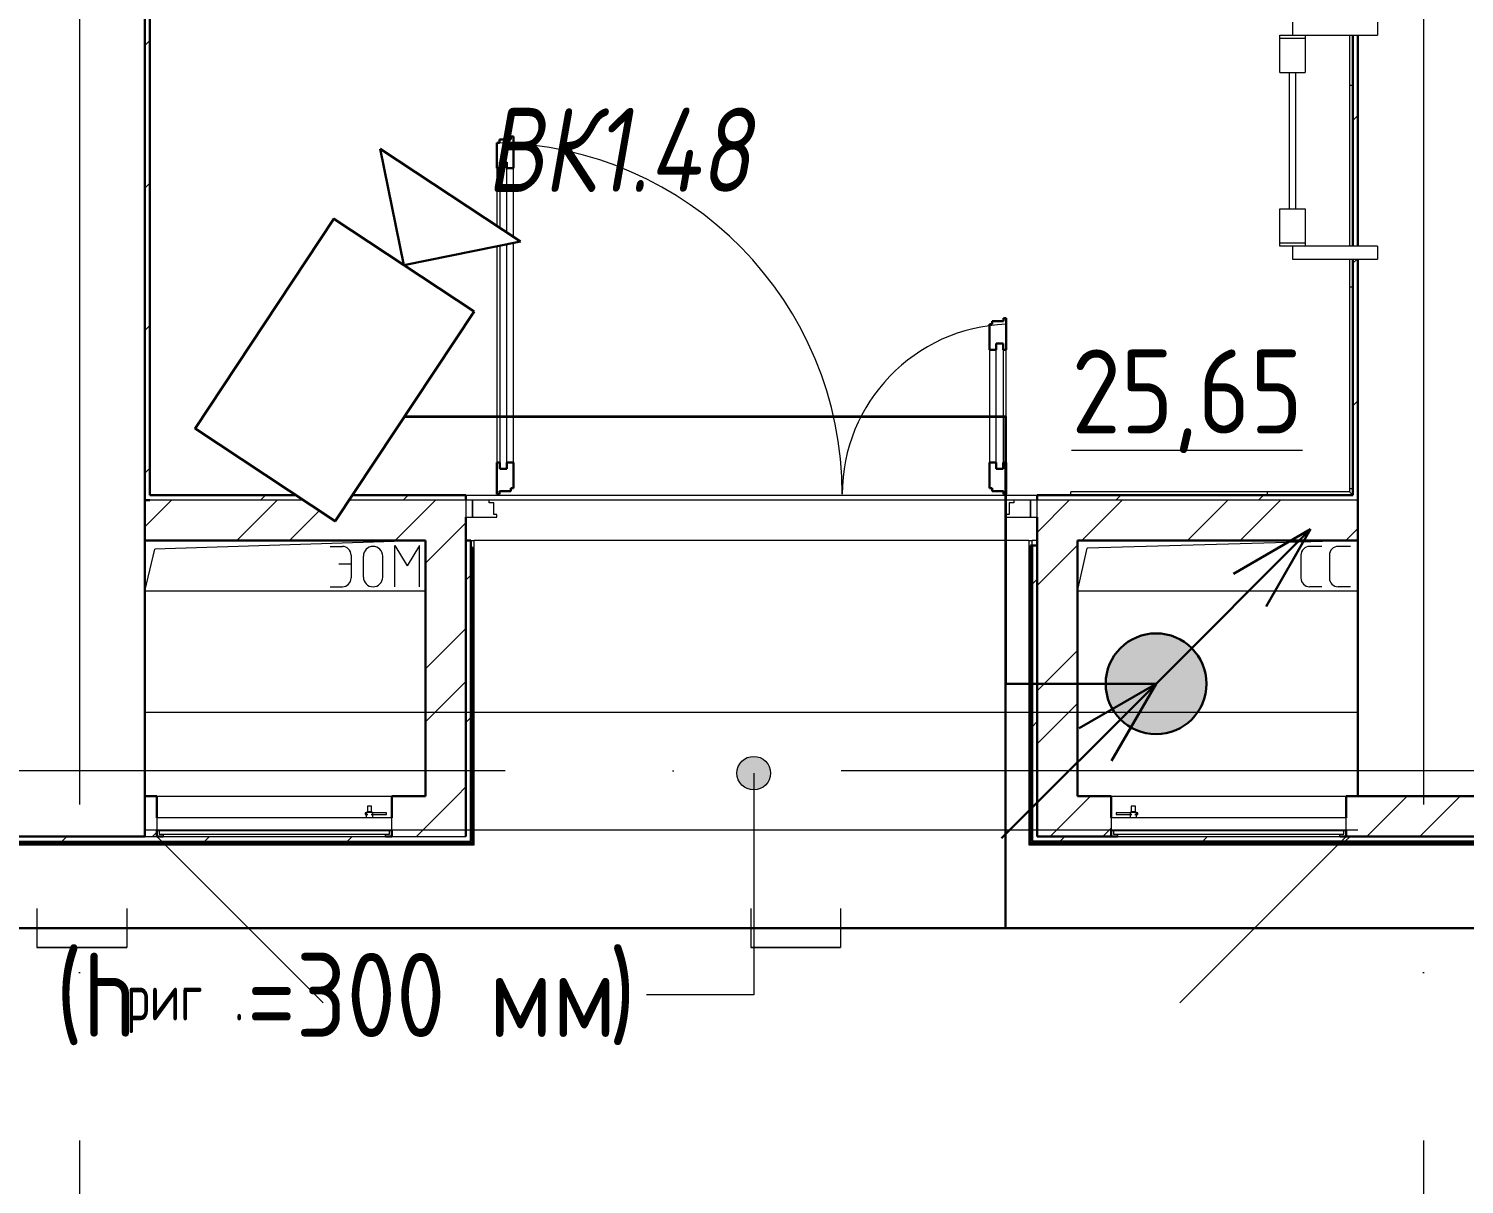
# Model space of a CAD drawing. Header units: millimetres. Extents: x -495897 to 1376592, y -28539 to 470976.
# Drawn here: x 286838 to 291111, y 350005 to 353443 of the extents above; entities that cross this region are included whole.
import ezdxf
from ezdxf.enums import TextEntityAlignment as Align

# ---------------------------------------------------------------- set-up
doc = ezdxf.new("R2010")
doc.units = ezdxf.units.MM
doc.set_wipeout_variables(frame=1)
doc.linetypes.add('ADSK_Линия сетки', pattern=[25, 20, -2.5, 0, -2.5])
doc.linetypes.add('ADSK_Сверху', pattern=[450, 300, -150])
for name, color, linetype, lineweight in [('E-Безопасность-G', 153, 'Continuous', 35), ('Provodka', 151, 'Continuous', 30), ('RC-Видеонаблюдение', 5, 'Continuous', 30), ('RC-Линии_связи-Адресные', 5, 'Continuous', 30), ('Аннотация', 7, 'Continuous', 18), ('Двери', 252, 'Continuous', 9), ('Линии', 7, 'Continuous', 9), ('Марки помещений', 252, 'Continuous', 20), ('Оборудование', 8, 'Continuous', 18), ('Ограждение', 252, 'Continuous', 9), ('Оси', 252, 'Continuous', 9), ('Перекрытие', 252, 'Continuous', 18), ('Стены внутренние', 7, 'Continuous', 18), ('Стены наружные', 7, 'Continuous', 18), ('Стены штриховка', 7, 'Continuous', 9)]:
    doc.layers.add(name, color=color, linetype=linetype, lineweight=lineweight)
doc.layers.add('RC-Позиционные_обозначения', color=7, linetype='Continuous')
doc.layers.add('Двери открывание', color=7, linetype='Continuous', lineweight=9, true_color=0xc0c0c0)
doc.styles.add('GOST Common_2', font='', dxfattribs={"width": 0.9, "height": 250})
doc.styles.add('GOST Common_3', font='', dxfattribs={"height": 3.5})
doc.styles.add('RubezhCAD', font='', dxfattribs={"oblique": 10})
doc.styles.get("Standard").update_dxf_attribs({"font": ''})
doc.styles.get('GOST Common_2').set_extended_font_data('GOST type B')
doc.styles.get('GOST Common_3').set_extended_font_data('GOST 2.304 type A')
doc.styles.get('RubezhCAD').set_extended_font_data('GOST type A')
doc.styles.get('Standard').set_extended_font_data('GOST type B')

# ---------------------------------------------------------------- blocks, each defined once
blk = doc.blocks.new('*U991')
at = {"layer": 'Provodka'}
h = blk.add_hatch(color=256, dxfattribs=at)
h.paths.add_polyline_path([(150, 0, 0.198912), (106.1, 106.1), (0, 0), (-75, -129.9, 0.57735)])
h.paths.add_polyline_path([(0, 0), (-106.1, -106.1, 0.065543), (-75, -129.9)])
h.paths.add_polyline_path([(0, 0), (-129.9, -75, 0.065543), (-106.1, -106.1)])
h.paths.add_polyline_path([(106.1, 106.1, 0.668179), (-150, 0, 0.131652), (-129.9, -75), (0, 0)])
at = {"layer": 'Provodka', "color": 1}
for p, q in [((0, 0), (459.6, 459.6)), ((459.6, 459.6), (230.4, 327.3)), ((459.6, 459.6), (327.3, 230.4)), ((-459.6, -459.6), (0, 0)), ((0, 0), (-229.3, -132.4)), ((0, 0), (-132.4, -229.3))]:
    blk.add_line(p, q, dxfattribs=at)
at = {"layer": 'Provodka'}
blk.add_circle((0, 0), 150, dxfattribs=at)
blk = doc.blocks.new('RC-UGO-CAM-01')
blk.add_attdef('PSTN', text='', height=2.5).set_placement((4.626, 3.284), align=Align.BOTTOM_LEFT)
at = {"color": 1}
blk.add_wipeout([(3.743, 0), (6.243, 2.499), (6.243, -2.499)], dxfattribs=at)
blk.add_line((6.243, 2.499), (6.243, -2.499), dxfattribs=at)
blk.add_wipeout([(-3.743, -2.499), (-3.741, 2.497), (3.743, 2.499), (3.743, -2.499)], dxfattribs=at)
for q in [(6.243, 2.499), (6.243, -2.499)]:
    blk.add_line((3.743, 0), q, dxfattribs=at)
blk.add_lwpolyline([(3.743, -2.499), (3.743, 2.499), (-3.743, 2.499), (-3.743, -2.499), (3.743, -2.499)], close=True, dxfattribs=at)
blk = doc.blocks.new('3 этаж')
at = {"layer": 'Аннотация', "lineweight": 9, "true_color": 0x636466}
h = blk.add_hatch(color=251, dxfattribs=at)
edge = h.paths.add_edge_path()
edge.add_arc((289752.6, -9170.2), 50, 0, 360)
at = {"color": 251, "lineweight": 18, "true_color": 0x636466}
for p, q in [((288775.8, -8478.4), (287970.4, -8503.4)), ((288491.8, -8495.7), (288528.3, -8495.7)), ((288684.8, -8493.1), (288721.3, -8553.1)), ((288684.8, -8615.7), (288684.8, -8493.1)), ((288757.9, -8493.1), (288721.3, -8553.1)), ((288757.9, -8615.7), (288757.9, -8493.1)), ((290715.8, -8628.4), (290744.7, -8501.3)), ((291550.8, -8478.4), (290744.7, -8501.3)), ((291443.3, -8495.7), (291406.8, -8495.7)), ((291528.3, -8495.7), (291491.8, -8495.7)), ((287940.8, -8628.4), (287970.4, -8503.4)), ((288554.4, -8521.8), (288554.4, -8589.6)), ((288590.9, -8587), (288590.9, -8524.4)), ((288648.3, -8587), (288648.3, -8524.4)), ((291380.7, -8521.8), (291380.7, -8589.6)), ((291465.7, -8521.8), (291465.7, -8589.6)), ((288517.9, -8547.9), (288554.4, -8547.9)), ((288775.8, -8628.4), (287940.8, -8628.4)), ((288491.8, -8615.7), (288528.3, -8615.7)), ((291550.8, -8628.4), (290715.8, -8628.4)), ((291443.3, -8615.7), (291406.8, -8615.7)), ((291528.3, -8615.7), (291491.8, -8615.7))]:
    blk.add_line(p, q, dxfattribs=at)
for centre, radius, start, end in [((288528.3, -8521.8), 26.1, 0, 90), ((288619.6, -8524.4), 28.7, 0, 180), ((291406.8, -8521.8), 26.1, 90, 180), ((291491.8, -8521.8), 26.1, 90, 180), ((288619.6, -8587), 28.7, 180, 0), ((288528.3, -8589.6), 26.1, 270, 0), ((291406.8, -8589.6), 26.1, 180, 270), ((291491.8, -8589.6), 26.1, 180, 270)]:
    blk.add_arc(centre, radius, start, end, dxfattribs=at)
at = {"layer": 'Аннотация', "color": 251, "lineweight": 9, "true_color": 0x636466}
for p, q in [((289752.6, -9170.2), (289752.6, -9830.1)), ((289439.8, -9830.1), (289433.5, -9830.1)), ((289752.6, -9830.1), (289439.8, -9830.1))]:
    blk.add_line(p, q, dxfattribs=at)
blk.add_circle((289752.6, -9170.2), 50, dxfattribs=at)
at = {"layer": 'Двери', "color": 251, "lineweight": 30, "true_color": 0x636466}
for p, q in [((288995.8, -7294.4), (288987.8, -7294.4)), ((288987.8, -7294.4), (288987.8, -7370.4)), ((289029.8, -7285.4), (288995.8, -7285.4)), ((288995.8, -7285.4), (288995.8, -7294.4)), ((289037.8, -7276.4), (289029.8, -7276.4)), ((289029.8, -7276.4), (289029.8, -7285.4)), ((289037.8, -7370.4), (289037.8, -7276.4)), ((288996.8, -7370.4), (288987.8, -7370.4)), ((288996.8, -7352.4), (288996.8, -7370.4)), ((289017.8, -7352.4), (288996.8, -7352.4)), ((289017.8, -7370.4), (289017.8, -7352.4)), ((289037.8, -7370.4), (289017.8, -7370.4)), ((290503.8, -7816.4), (290495.8, -7816.4)), ((290495.8, -7816.4), (290495.8, -7825.4)), ((290503.8, -7910.4), (290503.8, -7816.4)), ((290461.8, -7834.4), (290453.8, -7834.4)), ((290453.8, -7834.4), (290453.8, -7910.4)), ((290495.8, -7825.4), (290461.8, -7825.4)), ((290461.8, -7825.4), (290461.8, -7834.4)), ((290473.8, -7910.4), (290473.8, -7892.4)), ((290473.8, -7892.4), (290494.8, -7892.4)), ((290494.8, -7892.4), (290494.8, -7910.4)), ((290453.8, -7910.4), (290473.8, -7910.4)), ((290494.8, -7910.4), (290503.8, -7910.4)), ((288987.8, -8246.4), (288987.8, -8340.4)), ((288996.8, -8246.4), (288987.8, -8246.4)), ((288996.8, -8264.4), (288996.8, -8246.4)), ((289017.8, -8264.4), (288996.8, -8264.4)), ((289017.8, -8246.4), (289017.8, -8264.4)), ((289037.8, -8246.4), (289017.8, -8246.4)), ((289037.8, -8322.4), (289037.8, -8246.4)), ((290453.8, -8246.4), (290453.8, -8322.4)), ((290453.8, -8246.4), (290473.8, -8246.4)), ((290473.8, -8246.4), (290473.8, -8264.4)), ((290473.8, -8264.4), (290494.8, -8264.4)), ((290494.8, -8246.4), (290503.8, -8246.4)), ((290494.8, -8264.4), (290494.8, -8246.4)), ((290503.8, -8340.4), (290503.8, -8246.4)), ((289029.8, -8331.4), (289029.8, -8322.4)), ((289029.8, -8322.4), (289037.8, -8322.4)), ((290453.8, -8322.4), (290461.8, -8322.4)), ((290461.8, -8322.4), (290461.8, -8331.4)), ((288987.8, -8340.4), (288995.8, -8340.4)), ((288995.8, -8340.4), (288995.8, -8331.4)), ((288995.8, -8331.4), (289029.8, -8331.4)), ((290461.8, -8331.4), (290495.8, -8331.4)), ((290495.8, -8331.4), (290495.8, -8340.4)), ((290495.8, -8340.4), (290503.8, -8340.4))]:
    blk.add_line(p, q, dxfattribs=at)
at = {"layer": 'Двери', "color": 251, "true_color": 0x636466}
for p, q in [((288987.8, -7370.4), (288987.8, -8246.4)), ((288996.8, -7352.4), (288996.8, -8264.4)), ((289017.8, -7352.4), (288996.8, -7352.4)), ((289017.8, -8264.4), (289017.8, -7352.4)), ((289037.8, -8246.4), (289037.8, -7370.4)), ((290473.8, -8264.4), (290473.8, -7892.4)), ((290473.8, -7892.4), (290494.8, -7892.4)), ((290494.8, -7892.4), (290494.8, -8264.4)), ((290453.8, -7910.4), (290453.8, -8246.4)), ((290503.8, -8246.4), (290503.8, -7910.4)), ((288996.8, -8264.4), (289017.8, -8264.4)), ((290494.8, -8264.4), (290473.8, -8264.4)), ((288895.8, -8358.4), (288895.8, -8408.4)), ((288915.8, -8358.4), (288895.8, -8358.4)), ((288915.8, -8408.4), (288915.8, -8358.4)), ((288964.8, -8358.4), (288915.8, -8358.4)), ((288915.8, -8358.4), (288915.8, -8408.4)), ((288964.8, -8366.4), (288964.8, -8358.4)), ((288978.8, -8366.4), (288964.8, -8366.4)), ((288978.8, -8400.4), (288978.8, -8366.4)), ((290526.8, -8366.4), (290512.8, -8366.4)), ((290512.8, -8366.4), (290512.8, -8400.4)), ((290526.8, -8358.4), (290526.8, -8366.4)), ((290575.8, -8358.4), (290526.8, -8358.4)), ((290595.8, -8358.4), (290575.8, -8358.4)), ((290575.8, -8358.4), (290575.8, -8408.4)), ((290575.8, -8408.4), (290575.8, -8358.4)), ((290595.8, -8408.4), (290595.8, -8358.4)), ((288895.8, -8408.4), (288915.8, -8408.4)), ((288915.8, -8408.4), (288987.8, -8408.4)), ((288987.8, -8400.4), (288978.8, -8400.4)), ((288987.8, -8408.4), (288987.8, -8400.4)), ((290512.8, -8400.4), (290503.8, -8400.4)), ((290503.8, -8400.4), (290503.8, -8408.4)), ((290503.8, -8408.4), (290575.8, -8408.4)), ((290575.8, -8408.4), (290595.8, -8408.4))]:
    blk.add_line(p, q, dxfattribs=at)
at = {"layer": 'Двери открывание', "color": 251, "true_color": 0x636466}
for centre, radius, start, end in [((288969.8, -8340.4), 1046, 0, 89.014), ((290521.8, -8340.4), 506, 92.0386, 180)]:
    blk.add_arc(centre, radius, start, end, dxfattribs=at)
at = {"layer": 'Линии', "color": 251, "linetype": 'ADSK_Сверху', "ltscale": 200, "true_color": 0x636466}
for p, q in [((287940.8, -8988.4), (291550.8, -8988.4)), ((287940.8, -9338.4), (291550.8, -9338.4))]:
    blk.add_line(p, q, dxfattribs=at)
at = {"layer": 'Оборудование', "color": 251, "true_color": 0x636466}
for p, q in [((291355.8, -6936.2), (291355.8, -6974.3)), ((291608.5, -6936.2), (291608.5, -6974.3)), ((291317.7, -6984.3), (291317.7, -6974.3)), ((291317.7, -6974.3), (291393.9, -6974.3)), ((291317.7, -7085.9), (291317.7, -6984.3)), ((291393.9, -6984.3), (291317.7, -6984.3)), ((291393.9, -6974.3), (291608.5, -6974.3)), ((291393.9, -6974.3), (291393.9, -6984.3)), ((291393.9, -6984.3), (291393.9, -7085.9)), ((291317.7, -7085.9), (291393.9, -7085.9)), ((291345.8, -7085.9), (291345.8, -7490.9)), ((291365.8, -7490.9), (291365.8, -7085.9)), ((291317.7, -7592.5), (291317.7, -7490.9)), ((291317.7, -7490.9), (291393.9, -7490.9)), ((291393.9, -7490.9), (291393.9, -7592.5)), ((291317.7, -7602.5), (291317.7, -7592.5)), ((291317.7, -7592.5), (291393.9, -7592.5)), ((291393.9, -7602.5), (291317.7, -7602.5)), ((291355.8, -7602.5), (291355.8, -7640.6)), ((291393.9, -7592.5), (291393.9, -7602.5)), ((291608.5, -7602.5), (291393.9, -7602.5)), ((291608.5, -7602.5), (291608.5, -7640.6)), ((291355.8, -7640.6), (291608.5, -7640.6)), ((288603.2, -9268.1), (288603.2, -9285.6)), ((288615.4, -9268.1), (288603.2, -9268.1)), ((288615.4, -9285.6), (288615.4, -9268.1)), ((290876.2, -9268.1), (290876.2, -9285.6)), ((290888.4, -9268.1), (290876.2, -9268.1)), ((290888.4, -9285.6), (290888.4, -9268.1)), ((287975.8, -9303.4), (287975.8, -9339.8)), ((288675.8, -9303.4), (287975.8, -9303.4)), ((288604.5, -9288.1), (288596.2, -9288.1)), ((288596.2, -9288.1), (288596.2, -9293.1)), ((288596.2, -9293.1), (288604.5, -9293.1)), ((288599.6, -9287.5), (288599.6, -9303.4)), ((288618.9, -9287.5), (288599.6, -9287.5)), ((288603.2, -9285.6), (288601.2, -9287.5)), ((288615.4, -9285.6), (288603.2, -9285.6)), ((288659.9, -9288.1), (288614.1, -9288.1)), ((288614.1, -9293.1), (288659.9, -9293.1)), ((288617.3, -9287.5), (288615.4, -9285.6)), ((288618.9, -9303.4), (288618.9, -9287.5)), ((288659.9, -9293.1), (288659.9, -9288.1)), ((288675.8, -9339.8), (288675.8, -9303.4)), ((290815.8, -9303.4), (290815.8, -9339.8)), ((291515.8, -9303.4), (290815.8, -9303.4)), ((290831.6, -9288.1), (290831.6, -9293.1)), ((290877.5, -9288.1), (290831.6, -9288.1)), ((290831.6, -9293.1), (290877.5, -9293.1)), ((290872.6, -9287.5), (290872.6, -9303.4)), ((290891.9, -9287.5), (290872.6, -9287.5)), ((290876.2, -9285.6), (290874.2, -9287.5)), ((290888.4, -9285.6), (290876.2, -9285.6)), ((290895.4, -9288.1), (290887.1, -9288.1)), ((290887.1, -9293.1), (290895.4, -9293.1)), ((290890.3, -9287.5), (290888.4, -9285.6)), ((290891.9, -9303.4), (290891.9, -9287.5)), ((290895.4, -9293.1), (290895.4, -9288.1)), ((291515.8, -9339.8), (291515.8, -9303.4)), ((287976.7, -9340.7), (288674.9, -9340.7)), ((287982.8, -9340.7), (287982.8, -9350.5)), ((287983.7, -9351.4), (288667.8, -9351.4)), ((287994.8, -9353), (287994.8, -9358.4)), ((288656.8, -9358.4), (288656.8, -9353)), ((288668.8, -9350.5), (288668.8, -9340.7)), ((290816.7, -9340.7), (291514.9, -9340.7)), ((290822.8, -9340.7), (290822.8, -9350.5)), ((290823.7, -9351.4), (291507.8, -9351.4)), ((290834.8, -9353), (290834.8, -9358.4)), ((291496.8, -9358.4), (291496.8, -9353)), ((291508.8, -9350.5), (291508.8, -9340.7)), ((287975.8, -9358.4), (288470.8, -9853.4)), ((287994.8, -9358.4), (288656.8, -9358.4)), ((290834.8, -9358.4), (291496.8, -9358.4)), ((291515.8, -9358.4), (291020.8, -9853.4))]:
    blk.add_line(p, q, dxfattribs=at)
for points, knots in [([(287975.8, -9339.8), (287975.8, -9339.9), (287975.8, -9340.1), (287975.9, -9340.3), (287976, -9340.5), (287976.2, -9340.6), (287976.3, -9340.7), (287976.5, -9340.7), (287976.6, -9340.7), (287976.7, -9340.7)], [-1, -1, -1, -1, -0.833333, -0.666667, -0.5, -0.333333, -0.25, -0.166667, 0, 0, 0, 0]), ([(287982.8, -9350.5), (287982.8, -9350.6), (287982.8, -9350.7), (287982.9, -9351), (287983, -9351.1), (287983.1, -9351.2), (287983.3, -9351.3), (287983.4, -9351.4), (287983.5, -9351.4), (287983.7, -9351.4), (287983.7, -9351.4)], [-1, -1, -1, -1, -0.833333, -0.666667, -0.541667, -0.416667, -0.333333, -0.25, -0.166667, 0, 0, 0, 0]), ([(287993.2, -9351.4), (287993.4, -9351.4), (287993.6, -9351.5), (287993.8, -9351.6), (287994, -9351.6), (287994.2, -9351.8), (287994.3, -9351.9), (287994.5, -9352), (287994.6, -9352.2), (287994.7, -9352.4), (287994.8, -9352.6), (287994.8, -9352.8), (287994.8, -9353)], [-1, -1, -1, -1, -0.833333, -0.75, -0.666667, -0.583333, -0.5, -0.416667, -0.333333, -0.25, -0.166667, 0, 0, 0, 0]), ([(288656.8, -9353), (288656.8, -9352.8), (288656.8, -9352.6), (288656.9, -9352.4), (288657, -9352.2), (288657.1, -9352), (288657.2, -9351.9), (288657.4, -9351.8), (288657.5, -9351.6), (288657.7, -9351.6), (288658, -9351.5), (288658.2, -9351.4), (288658.3, -9351.4)], [0, 0, 0, 0, 0.166667, 0.25, 0.333333, 0.416667, 0.5, 0.583333, 0.666667, 0.75, 0.833333, 1, 1, 1, 1]), ([(288667.8, -9351.4), (288667.9, -9351.4), (288668, -9351.4), (288668.2, -9351.4), (288668.3, -9351.3), (288668.4, -9351.2), (288668.5, -9351.1), (288668.7, -9351), (288668.8, -9350.7), (288668.8, -9350.6), (288668.8, -9350.5)], [0, 0, 0, 0, 0.166667, 0.25, 0.333333, 0.416667, 0.541667, 0.666667, 0.833333, 1, 1, 1, 1]), ([(288674.9, -9340.7), (288674.9, -9340.7), (288675.1, -9340.7), (288675.2, -9340.7), (288675.4, -9340.6), (288675.5, -9340.5), (288675.7, -9340.3), (288675.8, -9340.1), (288675.8, -9339.9), (288675.8, -9339.8)], [0, 0, 0, 0, 0.166667, 0.25, 0.333333, 0.5, 0.666667, 0.833333, 1, 1, 1, 1]), ([(290815.8, -9339.8), (290815.8, -9339.9), (290815.8, -9340.1), (290815.9, -9340.3), (290816, -9340.4), (290816.1, -9340.6), (290816.3, -9340.7), (290816.5, -9340.7), (290816.6, -9340.7), (290816.7, -9340.7)], [0, 0, 0, 0, 0.166667, 0.333333, 0.458333, 0.583333, 0.708333, 0.833333, 1, 1, 1, 1]), ([(290822.8, -9350.5), (290822.8, -9350.6), (290822.8, -9350.7), (290822.9, -9351), (290823, -9351.1), (290823.1, -9351.2), (290823.3, -9351.3), (290823.4, -9351.4), (290823.5, -9351.4), (290823.6, -9351.4), (290823.7, -9351.4)], [0, 0, 0, 0, 0.166667, 0.333333, 0.458333, 0.583333, 0.666667, 0.75, 0.833333, 1, 1, 1, 1]), ([(290833.2, -9351.4), (290833.4, -9351.4), (290833.6, -9351.5), (290833.8, -9351.6), (290834, -9351.6), (290834.2, -9351.8), (290834.3, -9351.9), (290834.5, -9352), (290834.6, -9352.2), (290834.7, -9352.4), (290834.8, -9352.6), (290834.8, -9352.8), (290834.8, -9353)], [0, 0, 0, 0, 0.166667, 0.25, 0.333333, 0.416667, 0.5, 0.583333, 0.666667, 0.75, 0.833333, 1, 1, 1, 1]), ([(291496.8, -9353), (291496.8, -9352.8), (291496.8, -9352.6), (291496.9, -9352.4), (291497, -9352.2), (291497.1, -9352), (291497.2, -9351.9), (291497.4, -9351.8), (291497.5, -9351.6), (291497.7, -9351.6), (291498, -9351.5), (291498.2, -9351.4), (291498.3, -9351.4)], [-1, -1, -1, -1, -0.833333, -0.75, -0.666667, -0.583333, -0.5, -0.416667, -0.333333, -0.25, -0.166667, 0, 0, 0, 0]), ([(291507.8, -9351.4), (291507.9, -9351.4), (291508, -9351.4), (291508.2, -9351.4), (291508.3, -9351.3), (291508.4, -9351.2), (291508.5, -9351.1), (291508.7, -9351), (291508.8, -9350.7), (291508.8, -9350.6), (291508.8, -9350.5)], [-1, -1, -1, -1, -0.833333, -0.75, -0.666667, -0.583333, -0.458333, -0.333333, -0.166667, 0, 0, 0, 0]), ([(291514.9, -9340.7), (291514.9, -9340.7), (291515.1, -9340.7), (291515.3, -9340.7), (291515.4, -9340.6), (291515.6, -9340.4), (291515.7, -9340.3), (291515.8, -9340.1), (291515.8, -9339.9), (291515.8, -9339.8)], [-1, -1, -1, -1, -0.833333, -0.75, -0.583333, -0.458333, -0.333333, -0.166667, 0, 0, 0, 0])]:
    blk.add_open_spline(points, degree=3, knots=knots, dxfattribs=at)
at = {"layer": 'Ограждение', "color": 251, "true_color": 0x636466}
for p, q in [((291525.8, -6974.3), (291525.8, -7602.7)), ((291525.8, -7640.6), (291525.8, -8333.4)), ((290695.8, -8343.4), (290695.8, -8333.4)), ((291525.8, -8333.4), (290695.8, -8333.4)), ((291525.8, -8333.4), (291535.8, -8343.4)), ((288910.8, -8478.4), (288920.8, -8478.4)), ((288920.8, -9383.4), (288920.8, -8478.4)), ((290570.8, -8478.4), (290580.8, -8478.4)), ((290570.8, -8478.4), (290570.8, -9383.4)), ((290580.8, -8493.4), (290580.8, -8478.4)), ((286550.8, -9383.4), (288920.8, -9383.4)), ((288920.8, -9383.4), (288915.8, -9378.4)), ((290570.8, -9383.4), (290575.8, -9378.4)), ((290570.8, -9383.4), (292712.2, -9383.4))]:
    blk.add_line(p, q, dxfattribs=at)
at = {"layer": 'Ограждение', "color": 251, "linetype": 'Continuous', "true_color": 0x636466}
for p, q in [((291525.8, -7123.7), (291535.8, -7123.7)), ((291525.8, -7723.7), (291535.8, -7723.7)), ((291525.8, -8323.7), (291535.8, -8323.7)), ((291281.8, -8343.4), (291281.8, -8333.4))]:
    blk.add_line(p, q, dxfattribs=at)
at = {"layer": 'Оси', "color": 251, "linetype": 'ADSK_Линия сетки', "ltscale": 200, "true_color": 0x636466}
for p, q in [((287745.8, -263.4), (287745.8, -31389.6)), ((291745.8, -263.4), (291745.8, -31389.6)), ((314013.1, -9163.4), (237073.5, -9163.4))]:
    blk.add_line(p, q, dxfattribs=at)
at = {"layer": 'Перекрытие', "color": 251, "true_color": 0x636466}
for p, q in [((288775.8, -8628.4), (287940.8, -8628.4)), ((291550.8, -8628.4), (290715.8, -8628.4))]:
    blk.add_line(p, q, dxfattribs=at)
at = {"layer": 'Стены внутренние', "color": 251, "lineweight": 30, "true_color": 0x636466}
for p, q in [((291550.8, -6974.3), (291550.8, -7602.7)), ((287940.8, -9358.4), (287940.8, -8478.4)), ((291550.8, -8478.4), (291550.8, -9238.4)), ((291550.8, -9238.4), (291940.8, -9238.4))]:
    blk.add_line(p, q, dxfattribs=at)
at = {"layer": 'Стены наружные', "color": 251, "lineweight": 30, "true_color": 0x636466}
for p, q in [((287940.8, -8478.4), (287940.8, -1163.4)), ((287955.8, -8343.4), (287955.8, -1178.4)), ((291535.8, -7602.7), (291535.8, -6974.3)), ((291535.8, -8343.4), (291535.8, -7640.6)), ((291550.8, -8478.4), (291550.8, -7640.6)), ((287955.8, -8358.4), (287940.8, -8358.4)), ((288895.8, -8343.4), (287955.8, -8343.4)), ((288895.8, -8358.4), (288895.8, -8343.4)), ((291535.8, -8343.4), (290595.8, -8343.4)), ((290595.8, -8343.4), (290595.8, -8358.4)), ((288895.8, -8408.4), (288895.8, -9358.4)), ((290595.8, -9358.4), (290595.8, -8408.4)), ((287940.8, -8478.4), (288775.8, -8478.4)), ((288775.8, -8478.4), (288775.8, -9238.4)), ((288910.8, -8478.4), (288895.8, -8478.4)), ((288910.8, -8478.4), (288910.8, -9373.4)), ((288915.8, -8498.4), (288910.8, -8498.4)), ((288915.8, -9378.4), (288915.8, -8498.4)), ((290595.8, -8493.4), (290575.8, -8493.4)), ((290575.8, -8493.4), (290575.8, -9378.4)), ((290580.8, -8493.4), (290580.8, -9373.4)), ((290715.8, -8478.4), (291550.8, -8478.4)), ((290715.8, -9238.4), (290715.8, -8478.4)), ((287975.8, -9238.4), (287940.8, -9238.4)), ((287940.8, -9238.4), (287940.8, -9358.4)), ((287975.8, -9303.4), (287975.8, -9238.4)), ((288775.8, -9238.4), (288675.8, -9238.4)), ((288675.8, -9238.4), (288675.8, -9303.4)), ((290815.8, -9238.4), (290715.8, -9238.4)), ((290815.8, -9303.4), (290815.8, -9238.4)), ((291550.8, -9238.4), (291515.8, -9238.4)), ((291515.8, -9238.4), (291515.8, -9303.4)), ((287975.8, -9358.4), (287975.8, -9340.1)), ((288675.8, -9340.1), (288675.8, -9358.4)), ((290815.8, -9358.4), (290815.8, -9340.1)), ((291515.8, -9340.1), (291515.8, -9358.4)), ((286540.8, -9378.4), (288915.8, -9378.4)), ((287940.8, -9358.4), (287550.8, -9358.4)), ((287994.8, -9358.4), (287975.8, -9358.4)), ((288675.8, -9358.4), (288656.8, -9358.4)), ((290575.8, -9378.4), (293638.8, -9378.4)), ((290580.8, -9373.4), (294545.8, -9373.4)), ((290834.8, -9358.4), (290595.8, -9358.4)), ((292700.8, -9358.4), (291496.8, -9358.4))]:
    blk.add_line(p, q, dxfattribs=at)
at = {"layer": 'Стены наружные', "color": 251, "linetype": 'Continuous', "lineweight": 9, "true_color": 0x636466}
for p, q in [((287940.8, -7005.1), (287955.8, -6990.1)), ((291535.8, -7228.5), (291550.8, -7213.5)), ((287940.8, -7429.4), (287955.8, -7414.4)), ((291535.8, -7652.7), (291547.9, -7640.6)), ((287940.8, -7853.6), (287955.8, -7838.6)), ((291535.8, -8077), (291550.8, -8062)), ((287940.8, -8277.9), (287955.8, -8262.9)), ((287940.8, -8437.7), (288020, -8358.4)), ((288214.3, -8478.4), (288334.3, -8358.4)), ((288284.5, -8358.4), (288299.5, -8343.4)), ((288371.5, -8478.4), (288491.5, -8358.4)), ((288685.8, -8478.4), (288805.8, -8358.4)), ((288708.8, -8358.4), (288723.8, -8343.4)), ((290595.8, -8454.3), (290691.7, -8358.4)), ((290728.8, -8478.4), (290848.8, -8358.4)), ((290830.1, -8358.4), (290845.1, -8343.4)), ((291043.1, -8478.4), (291163.1, -8358.4)), ((291200.3, -8478.4), (291320.3, -8358.4)), ((291254.3, -8358.4), (291269.3, -8343.4)), ((288775.8, -8545.6), (288895.8, -8425.6)), ((291514.6, -8478.4), (291550.8, -8442.3)), ((290595.8, -8611.5), (290715.8, -8491.5)), ((288910.8, -8510), (288915.8, -8505)), ((290575.8, -8542), (290580.8, -8537)), ((288895.8, -8595.7), (288910.8, -8580.7)), ((288910.8, -8580.7), (288915.8, -8575.7)), ((290575.8, -8612.7), (290580.8, -8607.7)), ((290580.8, -8607.7), (290595.8, -8592.7)), ((288910.8, -8651.4), (288915.8, -8646.4)), ((290575.8, -8683.5), (290580.8, -8678.5)), ((288775.8, -8859.9), (288895.8, -8739.9)), ((288910.8, -8722.1), (288915.8, -8717.1)), ((290575.8, -8754.2), (290580.8, -8749.2)), ((288910.8, -8792.8), (288915.8, -8787.8)), ((290575.8, -8824.9), (290580.8, -8819.9)), ((290595.8, -8925.8), (290715.8, -8805.8)), ((288910.8, -8863.5), (288915.8, -8858.5)), ((288775.8, -9017.1), (288895.8, -8897.1)), ((290575.8, -8895.6), (290580.8, -8890.6)), ((288910.8, -8934.2), (288915.8, -8929.2)), ((290575.8, -8966.3), (290580.8, -8961.3)), ((290595.8, -9082.9), (290715.8, -8962.9)), ((288895.8, -9020), (288910.8, -9005)), ((288910.8, -9005), (288915.8, -9000)), ((290575.8, -9037), (290580.8, -9032)), ((290580.8, -9032), (290595.8, -9017)), ((288910.8, -9075.7), (288915.8, -9070.7)), ((288910.8, -9146.4), (288915.8, -9141.4)), ((290575.8, -9107.7), (290580.8, -9102.7)), ((290575.8, -9178.4), (290580.8, -9173.4)), ((288868.7, -9238.4), (288895.8, -9211.4)), ((288910.8, -9217.1), (288915.8, -9212.1)), ((288748.7, -9358.4), (288868.7, -9238.4)), ((290575.8, -9249.1), (290580.8, -9244.1)), ((290634.6, -9358.4), (290754.6, -9238.4)), ((291577.5, -9358.4), (291697.5, -9238.4)), ((291734.7, -9358.4), (291854.7, -9238.4)), ((288910.8, -9287.8), (288915.8, -9282.8)), ((287963, -9358.4), (287975.8, -9345.6)), ((288910.8, -9358.5), (288915.8, -9353.5)), ((290575.8, -9319.8), (290580.8, -9314.8)), ((290791.7, -9358.4), (290815.8, -9334.4)), ((287618, -9378.4), (287623, -9373.4)), ((287688.8, -9378.4), (287693.8, -9373.4)), ((287693.8, -9373.4), (287708.8, -9358.4)), ((287759.5, -9378.4), (287764.5, -9373.4)), ((287830.2, -9378.4), (287835.2, -9373.4)), ((287900.9, -9378.4), (287905.9, -9373.4)), ((287971.6, -9378.4), (287976.6, -9373.4)), ((288042.3, -9378.4), (288047.3, -9373.4)), ((288113, -9378.4), (288118, -9373.4)), ((288118, -9373.4), (288133, -9358.4)), ((288183.7, -9378.4), (288188.7, -9373.4)), ((288254.4, -9378.4), (288259.4, -9373.4)), ((288325.2, -9378.4), (288330.2, -9373.4)), ((288395.9, -9378.4), (288400.9, -9373.4)), ((288466.6, -9378.4), (288471.6, -9373.4)), ((288537.3, -9378.4), (288542.3, -9373.4)), ((288542.3, -9373.4), (288557.3, -9358.4)), ((288608, -9378.4), (288613, -9373.4)), ((288678.7, -9378.4), (288683.7, -9373.4)), ((288749.4, -9378.4), (288754.4, -9373.4)), ((288820.1, -9378.4), (288825.1, -9373.4)), ((288890.8, -9378.4), (288895.8, -9373.4)), ((290587.9, -9378.4), (290592.9, -9373.4)), ((290658.6, -9378.4), (290663.6, -9373.4)), ((290663.6, -9373.4), (290678.6, -9358.4)), ((290729.3, -9378.4), (290734.3, -9373.4)), ((290800, -9378.4), (290805, -9373.4)), ((290870.7, -9378.4), (290875.7, -9373.4)), ((290941.4, -9378.4), (290946.4, -9373.4)), ((291012.2, -9378.4), (291017.2, -9373.4)), ((291082.9, -9378.4), (291087.9, -9373.4)), ((291087.9, -9373.4), (291102.9, -9358.4)), ((291153.6, -9378.4), (291158.6, -9373.4)), ((291224.3, -9378.4), (291229.3, -9373.4)), ((291295, -9378.4), (291300, -9373.4)), ((291365.7, -9378.4), (291370.7, -9373.4)), ((291436.4, -9378.4), (291441.4, -9373.4)), ((291507.1, -9378.4), (291512.1, -9373.4)), ((291512.1, -9373.4), (291527.1, -9358.4)), ((291577.8, -9378.4), (291582.8, -9373.4)), ((291648.6, -9378.4), (291653.6, -9373.4)), ((291719.3, -9378.4), (291724.3, -9373.4)), ((291790, -9378.4), (291795, -9373.4)), ((291860.7, -9378.4), (291865.7, -9373.4))]:
    blk.add_line(p, q, dxfattribs=at)
at = {"layer": 'Стены наружные', "color": 251, "true_color": 0x636466}
for p, q in [((288895.8, -8343.4), (290595.8, -8343.4)), ((288964.8, -8358.4), (288964.8, -8358.4)), ((290526.8, -8358.4), (288964.8, -8358.4)), ((290570.8, -8478.4), (288920.8, -8478.4)), ((290595.8, -8478.4), (290580.8, -8478.4)), ((287975.8, -9238.4), (288675.8, -9238.4)), ((290815.8, -9238.4), (291515.8, -9238.4))]:
    blk.add_line(p, q, dxfattribs=at)
at = {"layer": 'Стены штриховка', "color": 251, "true_color": 0x636466}
for p, q in [((288895.8, -8358.4), (287955.8, -8358.4)), ((291550.8, -8358.4), (290595.8, -8358.4)), ((288910.8, -9373.4), (286540.8, -9373.4)), ((287940.8, -9358.4), (287975.8, -9358.4)), ((288675.8, -9358.4), (288895.8, -9358.4))]:
    blk.add_line(p, q, dxfattribs=at)
at = {"layer": 'Аннотация', "color": 251, "true_color": 0x636466, "width": 0.9}
for s, height, style, p in [('. +11.070 (h', 250, 'GOST Common_2', (286470.1, -9955.1)), (')', 250, 'GOST Common_2', (289321.7, -9955.1)), ('=300', 250, 'GOST Common_2', (288244.2, -9955.1)), ('мм', 250, 'GOST Common_2', (288964.5, -9955.1)), ('риг', 138.75, 'GOST Common_3', (287885.1, -9905.9)), ('.', 138.8, 'GOST Common_3', (288206.6, -9905.9))]:
    blk.add_text(s, height=height, dxfattribs=dict(at, style=style)).set_placement(p)
at = {"layer": 'Марки помещений', "color": 251, "true_color": 0x636466, "style": 'GOST Common_2', "width": 0.9}
blk.add_text('%%U25,65', height=250, dxfattribs=at).set_placement((290698.4, -8159.6))

msp = doc.modelspace()

# ---------------------------------------------------------------- linework, layer by layer
at = {"layer": 'E-Безопасность-G', "color": 5}
msp.add_lwpolyline([(287957.053, 352289.884), (289745.438, 352289.884), (289745.438, 351494.365)], dxfattribs=at)
at = {"layer": 'RC-Линии_связи-Адресные'}
for p, q in [((290193.486, 351494.365), (289745.438, 351494.365)), ((289745.438, 351494.365), (289745.438, 350767.206)), ((290081.248, 350767.206), (263721.175, 350767.206)), ((290081.248, 350767.206), (268936.282, 350767.206)), ((272144.798, 350767.206), (290081.248, 350767.206)), ((304140.25, 350767.206), (287059.464, 350767.206))]:
    msp.add_line(p, q, dxfattribs=at)
at = {"layer": 'RC-Линии_связи-Адресные', "color": 0, "lineweight": 5}
for p, q in [((286863.125, 350825.717), (286863.125, 350709.591)), ((287130.224, 350825.717), (287130.224, 350709.591)), ((288987.593, 350825.717), (288987.593, 350709.591)), ((289254.691, 350825.717), (289254.691, 350709.591)), ((286863.125, 350709.591), (287130.224, 350709.591)), ((287130.224, 350709.591), (286863.125, 350709.591)), ((288987.593, 350709.591), (289254.691, 350709.591)), ((289254.691, 350709.591), (288987.593, 350709.591))]:
    msp.add_line(p, q, dxfattribs=at)
at = {"layer": 'RC-Линии_связи-Адресные', "lineweight": 5}
for q in [(278574.621, 350767.206), (285656.621, 350767.206)]:
    msp.add_line((290081.248, 350767.206), q, dxfattribs=at)

# ---------------------------------------------------------------- block references
for name, p in [('3 этаж', (-756.474, 360398.765)), ('*U991', (290193.486, 351494.365))]:
    msp.add_blockref(name, p)

# ---------------------------------------------------------------- next in the draw order: block references
at = {"layer": 'RC-Видеонаблюдение'}
ref = msp.add_blockref('RC-UGO-CAM-01', (287748.649, 352427.813), dxfattribs=dict(at, xscale=100, yscale=100, zscale=100, rotation=56.49973792166938))
ref.add_attrib('PSTN', 'ВК1.48', (288200.796, 352958.028), dxfattribs={"layer": 'RC-Позиционные_обозначения', "height": 250, "style": 'RubezhCAD', "oblique": 10})

doc.saveas('drawing.dxf')
